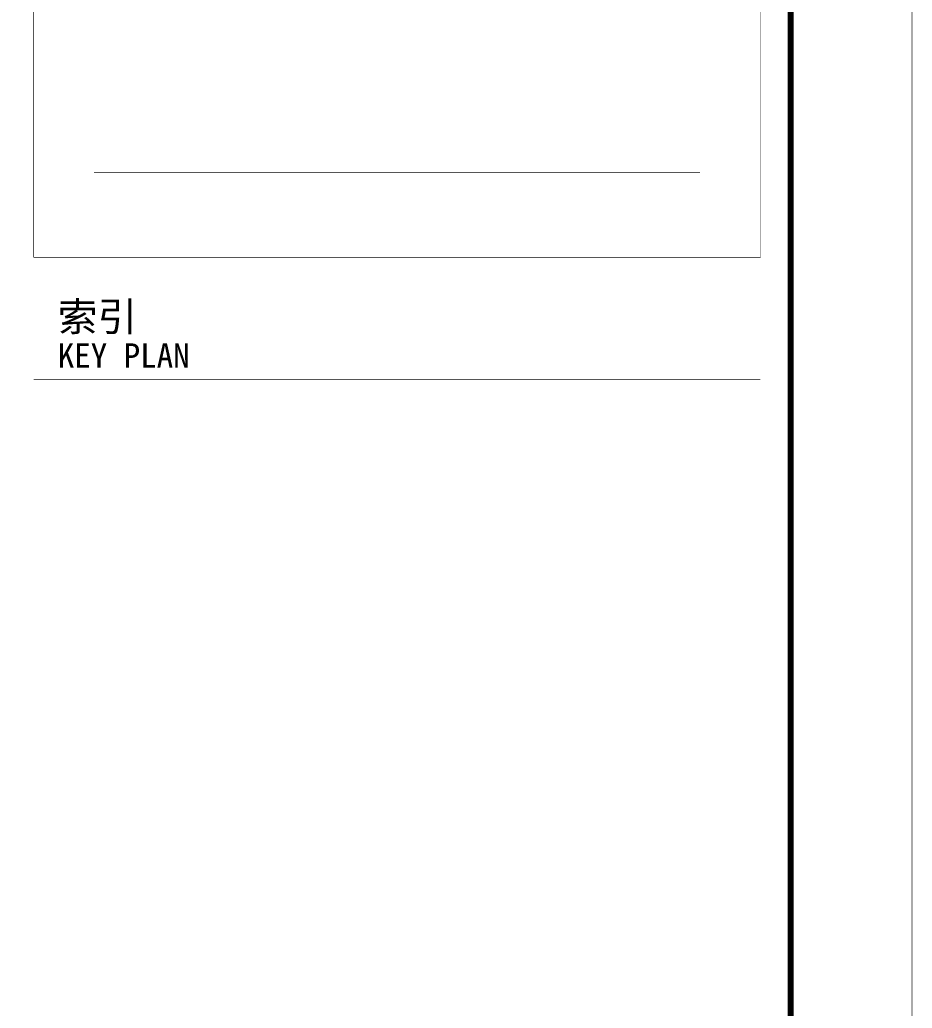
# Model space of a CAD drawing. Extents: x -483182 to 812890, y -390528 to -214858.
# Drawn here: x -133144 to -125777, y -336206 to -328048 of the extents above; entities that cross this region are included whole.
import ezdxf
from ezdxf.enums import TextEntityAlignment as Align

# ---------------------------------------------------------------- set-up
doc = ezdxf.new("R2010")
doc.units = 0
doc.header["$LTSCALE"] = 1000
doc.header["$MEASUREMENT"] = 0
doc.styles.add('图签信息$0$华文细黑', font='STXIHEI_0.TTF', dxfattribs={"height": 10})

# ---------------------------------------------------------------- blocks, each defined once
blk = doc.blocks.new('图签信息')
at = {"const_width": 0.5}
blk.add_lwpolyline([(-65, 0), (0, 0), (0, 500.5), (-65, 500.5)], close=True, dxfattribs=at)
at = {"const_width": 0.05}
for points in [[(-62.5, 404.916), (-62.5, 227.827)], [(-62.5, 227.827), (-2.5, 227.827), (-2.5, 404.916)], [(-57.5, 234.854), (-7.5, 234.854)], [(-62.5, 227.827), (-2.5, 227.827)], [(-62.5, 217.736), (-2.5, 217.736)]]:
    blk.add_lwpolyline(points, dxfattribs=at)
at = {"style": '图签信息$0$华文细黑'}
for s, height, p in [('索引', 2.4, (-60.5, 224.137)), ('KEY PLAN', 2, (-60.5, 220.736))]:
    blk.add_text(s, height=height, dxfattribs=at).set_placement(p, align=Align.TOP_LEFT)
blk = doc.blocks.new('图框-A1')
at = {"const_width": 0.05}
blk.add_lwpolyline([(0, 0), (841, 0), (841, 594), (0, 594)], close=True, dxfattribs=at)

msp = doc.modelspace()

# ---------------------------------------------------------------- block references
for name, p, xscale, yscale, zscale in [('图框-A1', (-209880, -353791.9), 100, 100, 100), ('图签信息', (-126780, -352791.9), 100.0000000000001, 100.0000000000001, 100.0000000000001)]:
    msp.add_blockref(name, p, dxfattribs=dict(xscale=xscale, yscale=yscale, zscale=zscale))

doc.saveas('drawing.dxf')
